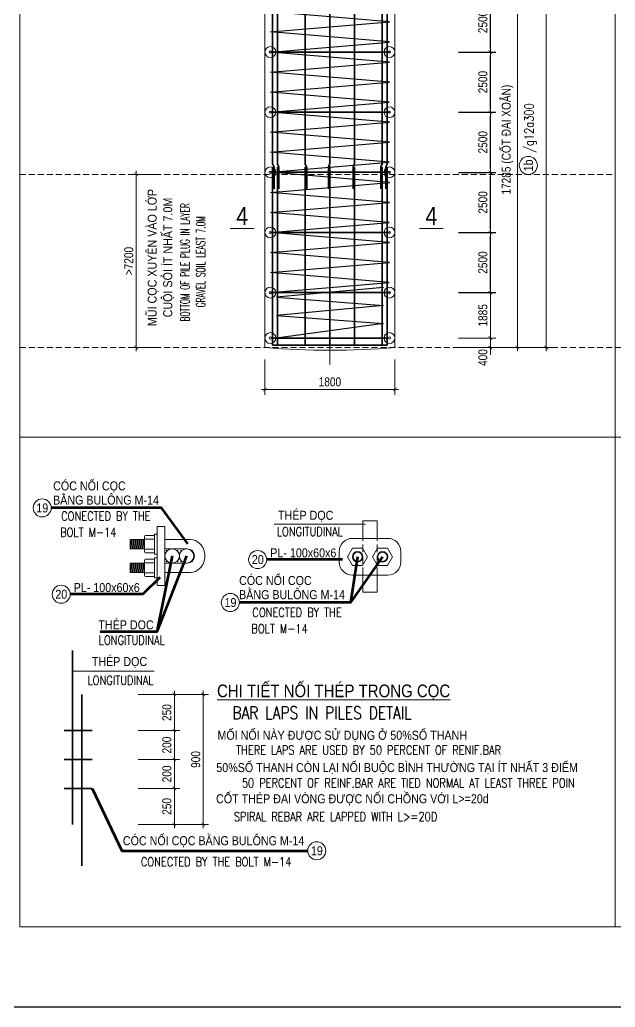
# Model space of a CAD drawing. Header units: millimetres. Extents: x -2123450 to -961021, y -260876 to 649159.
# Drawn here: x -1669549 to -1644785, y 428539 to 469576 of the extents above; entities that cross this region are included whole.
import ezdxf
from ezdxf.enums import TextEntityAlignment as Align

# ---------------------------------------------------------------- set-up
doc = ezdxf.new("R2010")
doc.units = ezdxf.units.MM
doc.header["$LTSCALE"] = 1000
doc.header["$MEASUREMENT"] = 0
doc.header["$PDMODE"] = 66
for name, pattern in [('CENTER2', [1.125, 0.75, -0.125, 0.125, -0.125]), ('HIDDEN', [0.375, 0.25, -0.125]), ('HIDDEN2', [4.7625, 3.175, -1.5875])]:
    doc.linetypes.add(name, pattern=pattern)
doc.layers.get('DEFPOINTS').update_dxf_attribs({"linetype": 'CONTINUOUS'})
for name, color, linetype in [('03BORER', 3, 'CONTINUOUS'), ('NDC_S_REBAR DES.', 2, 'CONTINUOUS'), ('TEXT', 7, 'CONTINUOUS')]:
    doc.layers.add(name, color=color, linetype=linetype)
for name, color, linetype, lineweight in [('NDC_S_AXIS', 5, 'CENTER2', 15), ('NDC_S_CONTINUOUS', 3, 'CONTINUOUS', 20), ('NDC_S_DIM', 1, 'CONTINUOUS', 9), ('NDC_S_FOUNDATION NAME', 7, 'CONTINUOUS', 20), ('NDC_S_HATCH MATERIAL', 8, 'CONTINUOUS', 13), ('NDC_S_HIDDEN', 9, 'HIDDEN2', 20), ('NDC_S_LEADER', 1, 'CONTINUOUS', 9), ('NDC_S_REBAR', 4, 'CONTINUOUS', 35), ('NDC_S_REBAR NO.', 7, 'CONTINUOUS', 20), ('NDC_S_REBAR NO. BOX', 1, 'CONTINUOUS', 9), ('NDC_S_REBAR SECTION', 6, 'CONTINUOUS', 25), ('NDC_S_STIRRUP', 2, 'CONTINUOUS', 25), ('NDC_S_VN TITLE', 6, 'CONTINUOUS', 9)]:
    doc.layers.add(name, color=color, linetype=linetype, lineweight=lineweight)
doc.styles.add('NDC_ARIAL', font='arial.ttf', dxfattribs={"width": 0.8})
doc.styles.add('NDC_ROMANS', font='romans.shx', dxfattribs={"width": 0.8, "bigfont": 'vns.shx'})
doc.styles.get("Standard").update_dxf_attribs({"font": 'romans.shx', "bigfont": 'vns.shx'})
doc.dimstyles.new('NDC_1-150', dxfattribs={"dimscale": 150, "dimtxt": 2.5, "dimasz": 1, "dimexe": 1.5, "dimexo": 0, "dimgap": 0.8, "dimtad": 1, "dimdec": 0, "dimdsep": 46, "dimtxsty": 'NDC_ARIAL', "dimblk": 'DIMMARK', "dimcen": 49999.938995, "dimdle": 1.5, "dimclrd": 1, "dimclre": 1, "dimclrt": 3, "dimadec": 0, "dimazin": 0, "dimtfac": 1, "dimtdec": 0, "dimtix": 1, "dimtmove": 2, "dimatfit": 3, "dimfxl": 1, "dimarcsym": 0})
doc.dimstyles.new('NDC_1-150(25)', dxfattribs={"dimscale": 150, "dimtxt": 2.5, "dimasz": 1, "dimexe": 1.5, "dimexo": 0, "dimgap": 0.8, "dimtad": 1, "dimdec": 0, "dimlfac": 0.166667, "dimdsep": 46, "dimtxsty": 'NDC_ARIAL', "dimblk": 'DIMMARK', "dimcen": 49999.938995, "dimdle": 1.5, "dimclrd": 1, "dimclre": 1, "dimclrt": 3, "dimadec": 0, "dimazin": 0, "dimtfac": 1, "dimtdec": 0, "dimtix": 1, "dimtmove": 2, "dimatfit": 3, "dimfxl": 1, "dimarcsym": 0})

# ---------------------------------------------------------------- blocks, each defined once
blk = doc.blocks.new('DIMMARK')
at = {"layer": 'NDC_S_DIM', "color": 1}
blk.add_line((-1.5, 0), (1, 0), dxfattribs=at)
at = {"layer": 'NDC_S_DIM', "color": 2, "const_width": 0.15}
blk.add_lwpolyline([(-0.5, -0.5), (0.5, 0.5)], dxfattribs=at)
blk = doc.blocks.new('*D1895')
at = {"layer": 'DEFPOINTS', "color": 0, "linetype": 'ByBlock', "transparency": 16777216}
for p in [(-13746, -3935), (-13746, -5135), (-12246, -5135)]:
    blk.add_point(p, dxfattribs=at)
at = {"layer": 'NDC_S_DIM', "color": 1, "linetype": 'ByBlock', "lineweight": -2, "transparency": 16777216}
for p, q in [((-13746, -3935), (-12021, -3935)), ((-12246, -4085), (-12246, -4985)), ((-13746, -5135), (-12021, -5135))]:
    blk.add_line(p, q, dxfattribs=at)
at = {"layer": 'NDC_S_DIM', "color": 1, "linetype": 'ByBlock', "lineweight": -2, "transparency": 16777216, "xscale": 150, "yscale": 150, "zscale": 150}
for p, rotation in [((-12246, -3935), 90), ((-12246, -5135), 270)]:
    blk.add_blockref('DIMMARK', p, dxfattribs=dict(at, rotation=rotation))
at = {"layer": 'NDC_S_DIM', "color": 3, "linetype": 'ByBlock', "transparency": 16777216, "insert": (-12557, -4535), "char_height": 375, "attachment_point": 5, "rotation": 90, "style": 'NDC_ARIAL'}
blk.add_mtext('200', dxfattribs=at)
blk = doc.blocks.new('*D1896')
at = {"layer": 'DEFPOINTS', "color": 0, "linetype": 'ByBlock', "transparency": 16777216}
for p in [(-13746, -1235), (-13746, -6635), (-11046, -6635)]:
    blk.add_point(p, dxfattribs=at)
at = {"layer": 'NDC_S_DIM', "color": 1, "linetype": 'ByBlock', "lineweight": -2, "transparency": 16777216}
for p, q in [((-13746, -1235), (-10821, -1235)), ((-11046, -1385), (-11046, -6485)), ((-13746, -6635), (-10821, -6635))]:
    blk.add_line(p, q, dxfattribs=at)
at = {"layer": 'NDC_S_DIM', "color": 1, "linetype": 'ByBlock', "lineweight": -2, "transparency": 16777216, "xscale": 150, "yscale": 150, "zscale": 150}
for p, rotation in [((-11046, -1235), 90), ((-11046, -6635), 270)]:
    blk.add_blockref('DIMMARK', p, dxfattribs=dict(at, rotation=rotation))
at = {"layer": 'NDC_S_DIM', "color": 3, "linetype": 'ByBlock', "transparency": 16777216, "insert": (-11357, -3935), "char_height": 375, "attachment_point": 5, "rotation": 90, "style": 'NDC_ARIAL'}
blk.add_mtext('900', dxfattribs=at)
blk = doc.blocks.new('*D1897')
at = {"layer": 'DEFPOINTS', "color": 0, "linetype": 'ByBlock', "transparency": 16777216}
for p in [(-13746, -2735), (-12246, -2735), (-13746, -3935)]:
    blk.add_point(p, dxfattribs=at)
at = {"layer": 'NDC_S_DIM', "color": 1, "linetype": 'ByBlock', "lineweight": -2, "transparency": 16777216}
for p, q in [((-13746, -2735), (-12021, -2735)), ((-12246, -3785), (-12246, -2885)), ((-13746, -3935), (-12021, -3935))]:
    blk.add_line(p, q, dxfattribs=at)
at = {"layer": 'NDC_S_DIM', "color": 1, "linetype": 'ByBlock', "lineweight": -2, "transparency": 16777216, "xscale": 150, "yscale": 150, "zscale": 150}
for p, rotation in [((-12246, -2735), 90), ((-12246, -3935), 270)]:
    blk.add_blockref('DIMMARK', p, dxfattribs=dict(at, rotation=rotation))
at = {"layer": 'NDC_S_DIM', "color": 3, "linetype": 'ByBlock', "transparency": 16777216, "insert": (-12557, -3335), "char_height": 375, "attachment_point": 5, "rotation": 90, "style": 'NDC_ARIAL'}
blk.add_mtext('200', dxfattribs=at)
blk = doc.blocks.new('*D1898')
at = {"layer": 'DEFPOINTS', "color": 0, "linetype": 'ByBlock', "transparency": 16777216}
for p in [(-13746, -1235), (-12246, -1235), (-13746, -2735)]:
    blk.add_point(p, dxfattribs=at)
at = {"layer": 'NDC_S_DIM', "color": 1, "linetype": 'ByBlock', "lineweight": -2, "transparency": 16777216}
for p, q in [((-13746, -1235), (-12021, -1235)), ((-12246, -2585), (-12246, -1385)), ((-13746, -2735), (-12021, -2735))]:
    blk.add_line(p, q, dxfattribs=at)
at = {"layer": 'NDC_S_DIM', "color": 1, "linetype": 'ByBlock', "lineweight": -2, "transparency": 16777216, "xscale": 150, "yscale": 150, "zscale": 150}
for p, rotation in [((-12246, -1235), 90), ((-12246, -2735), 270)]:
    blk.add_blockref('DIMMARK', p, dxfattribs=dict(at, rotation=rotation))
at = {"layer": 'NDC_S_DIM', "color": 3, "linetype": 'ByBlock', "transparency": 16777216, "insert": (-12557, -1985), "char_height": 375, "attachment_point": 5, "rotation": 90, "style": 'NDC_ARIAL'}
blk.add_mtext('250', dxfattribs=at)
blk = doc.blocks.new('*D1899')
at = {"layer": 'DEFPOINTS', "color": 0, "linetype": 'ByBlock', "transparency": 16777216}
for p in [(-13746, -5135), (-13746, -6635), (-12246, -6635)]:
    blk.add_point(p, dxfattribs=at)
at = {"layer": 'NDC_S_DIM', "color": 1, "linetype": 'ByBlock', "lineweight": -2, "transparency": 16777216}
for p, q in [((-13746, -5135), (-12021, -5135)), ((-12246, -5285), (-12246, -6485)), ((-13746, -6635), (-12021, -6635))]:
    blk.add_line(p, q, dxfattribs=at)
at = {"layer": 'NDC_S_DIM', "color": 1, "linetype": 'ByBlock', "lineweight": -2, "transparency": 16777216, "xscale": 150, "yscale": 150, "zscale": 150}
for p, rotation in [((-12246, -5135), 90), ((-12246, -6635), 270)]:
    blk.add_blockref('DIMMARK', p, dxfattribs=dict(at, rotation=rotation))
at = {"layer": 'NDC_S_DIM', "color": 3, "linetype": 'ByBlock', "transparency": 16777216, "insert": (-12557, -5885), "char_height": 375, "attachment_point": 5, "rotation": 90, "style": 'NDC_ARIAL'}
blk.add_mtext('250', dxfattribs=at)
blk = doc.blocks.new('*D2200')
at = {"layer": 'DEFPOINTS', "color": 0, "transparency": 16777216}
for p in [(18235, -53586), (18235, -55471), (19564, -55471)]:
    blk.add_point(p, dxfattribs=at)
at = {"layer": 'NDC_S_DIM', "color": 1, "lineweight": -2, "transparency": 16777216}
for p, q in [((18235, -53586), (19789, -53586)), ((19564, -53736), (19564, -55321)), ((18235, -55471), (19789, -55471))]:
    blk.add_line(p, q, dxfattribs=at)
at = {"layer": 'NDC_S_DIM', "color": 1, "lineweight": -2, "transparency": 16777216, "xscale": 150, "yscale": 150, "zscale": 150}
for p, rotation in [((19564, -53586), 90), ((19564, -55471), 270)]:
    blk.add_blockref('DIMMARK', p, dxfattribs=dict(at, rotation=rotation))
at = {"layer": 'NDC_S_DIM', "color": 3, "transparency": 16777216, "insert": (19253, -54528), "char_height": 375, "attachment_point": 5, "rotation": 90, "style": 'NDC_ARIAL'}
blk.add_mtext('1885', dxfattribs=at)
blk = doc.blocks.new('*D2201')
at = {"layer": 'DEFPOINTS', "color": 0, "transparency": 16777216}
for p in [(18235, -55471), (18235, -55871), (19564, -55871)]:
    blk.add_point(p, dxfattribs=at)
at = {"layer": 'NDC_S_DIM', "color": 1, "lineweight": -2, "transparency": 16777216}
for p, q in [((19564, -55321), (19564, -55171)), ((18235, -55471), (19789, -55471)), ((19564, -55471), (19564, -55871)), ((18235, -55871), (19789, -55871)), ((19564, -56021), (19564, -56171))]:
    blk.add_line(p, q, dxfattribs=at)
at = {"layer": 'NDC_S_DIM', "color": 1, "lineweight": -2, "transparency": 16777216, "xscale": 150, "yscale": 150, "zscale": 150}
for p, rotation in [((19564, -55471), 270), ((19564, -55871), 90)]:
    blk.add_blockref('DIMMARK', p, dxfattribs=dict(at, rotation=rotation))
at = {"layer": 'NDC_S_DIM', "color": 3, "transparency": 16777216, "insert": (19253, -56283), "char_height": 375, "attachment_point": 5, "rotation": 90, "style": 'NDC_ARIAL'}
blk.add_mtext('400', dxfattribs=at)
blk = doc.blocks.new('*D2203')
at = {"layer": 'DEFPOINTS', "color": 0, "transparency": 16777216}
for p in [(19435, -5571), (19435, -55871), (21889, -55871)]:
    blk.add_point(p, dxfattribs=at)
at = {"layer": 'NDC_S_DIM', "color": 1, "lineweight": -2, "transparency": 16777216}
for p, q in [((19435, -5571), (22114, -5571)), ((21889, -5721), (21889, -55721)), ((19435, -55871), (22114, -55871))]:
    blk.add_line(p, q, dxfattribs=at)
at = {"layer": 'NDC_S_DIM', "color": 1, "lineweight": -2, "transparency": 16777216, "xscale": 150, "yscale": 150, "zscale": 150}
for p, rotation in [((21889, -5571), 90), ((21889, -55871), 270)]:
    blk.add_blockref('DIMMARK', p, dxfattribs=dict(at, rotation=rotation))
at = {"layer": 'NDC_S_DIM', "color": 3, "transparency": 16777216, "insert": (21578, -30721), "char_height": 375, "attachment_point": 5, "rotation": 90, "style": 'NDC_ARIAL'}
blk.add_mtext('50300', dxfattribs=at)
blk = doc.blocks.new('*D2204')
at = {"layer": 'DEFPOINTS', "color": 0, "transparency": 16777216}
for p in [(18235, -38585), (18235, -55870), (20689, -55870)]:
    blk.add_point(p, dxfattribs=at)
at = {"layer": 'NDC_S_DIM', "color": 1, "lineweight": -2, "transparency": 16777216}
for p, q in [((18235, -38585), (20914, -38585)), ((20689, -38735), (20689, -55720)), ((18235, -55870), (20914, -55870))]:
    blk.add_line(p, q, dxfattribs=at)
at = {"layer": 'NDC_S_DIM', "color": 1, "lineweight": -2, "transparency": 16777216, "xscale": 150, "yscale": 150, "zscale": 150}
for p, rotation in [((20689, -38585), 90), ((20689, -55870), 270)]:
    blk.add_blockref('DIMMARK', p, dxfattribs=dict(at, rotation=rotation))
at = {"layer": 'NDC_S_DIM', "color": 3, "transparency": 16777216, "insert": (20279, -47227), "char_height": 375, "attachment_point": 5, "rotation": 90, "style": 'NDC_ARIAL'}
blk.add_mtext('17285 (CỐT ĐAI XOẮN)', dxfattribs=at)
blk = doc.blocks.new('*D2205')
at = {"layer": 'DEFPOINTS', "color": 0, "transparency": 16777216}
for p in [(10192, -56370), (15592, -56370), (15592, -57606)]:
    blk.add_point(p, dxfattribs=at)
at = {"layer": 'NDC_S_DIM', "color": 1, "lineweight": -2, "transparency": 16777216}
for p, q in [((10192, -56370), (10192, -57831)), ((15592, -56370), (15592, -57831)), ((10342, -57606), (15442, -57606))]:
    blk.add_line(p, q, dxfattribs=at)
at = {"layer": 'NDC_S_DIM', "color": 1, "lineweight": -2, "transparency": 16777216, "xscale": 150, "yscale": 150, "zscale": 150, "rotation": 180}
blk.add_blockref('DIMMARK', (10192, -57606), dxfattribs=at)
at = {"layer": 'NDC_S_DIM', "color": 1, "lineweight": -2, "transparency": 16777216, "xscale": 150, "yscale": 150, "zscale": 150}
blk.add_blockref('DIMMARK', (15592, -57606), dxfattribs=at)
at = {"layer": 'NDC_S_DIM', "color": 3, "transparency": 16777216, "insert": (12892, -57295), "char_height": 375, "attachment_point": 5, "style": 'NDC_ARIAL'}
blk.add_mtext('1800', dxfattribs=at)
blk = doc.blocks.new('*D2206')
at = {"layer": 'DEFPOINTS', "color": 0, "transparency": 16777216}
for p in [(5770, -48671), (4840, -55871), (5770, -55871)]:
    blk.add_point(p, dxfattribs=at)
at = {"layer": 'NDC_S_DIM', "color": 1, "lineweight": -2, "transparency": 16777216}
for p, q in [((5770, -48671), (4615, -48671)), ((4840, -48821), (4840, -55721)), ((5770, -55871), (4615, -55871))]:
    blk.add_line(p, q, dxfattribs=at)
at = {"layer": 'NDC_S_DIM', "color": 1, "lineweight": -2, "transparency": 16777216, "xscale": 150, "yscale": 150, "zscale": 150}
for p, rotation in [((4840, -48671), 90), ((4840, -55871), 270)]:
    blk.add_blockref('DIMMARK', p, dxfattribs=dict(at, rotation=rotation))
at = {"layer": 'NDC_S_DIM', "color": 3, "transparency": 16777216, "insert": (4528, -52271), "char_height": 375, "attachment_point": 5, "rotation": 90, "style": 'NDC_ARIAL'}
blk.add_mtext('>7200', dxfattribs=at)
blk = doc.blocks.new('CON KE')
at = {"layer": 'NDC_S_CONTINUOUS'}
for radius in [225, 45]:
    blk.add_circle((-285322, 378614), radius, dxfattribs=at)
blk = doc.blocks.new('*D135')
at = {"layer": 'DEFPOINTS', "color": 0, "transparency": 16777216}
for p in [(-1727342, 359547), (-1726013, 359547), (-1727342, 357047)]:
    blk.add_point(p, dxfattribs=at)
at = {"layer": 'NDC_S_DIM', "color": 1, "lineweight": -2, "transparency": 16777216}
for p, q in [((-1727342, 359547), (-1725788, 359547)), ((-1726013, 357197), (-1726013, 359397)), ((-1727342, 357047), (-1725788, 357047))]:
    blk.add_line(p, q, dxfattribs=at)
at = {"layer": 'NDC_S_DIM', "color": 1, "lineweight": -2, "transparency": 16777216, "xscale": 150, "yscale": 150, "zscale": 150}
for p, rotation in [((-1726013, 359547), 90), ((-1726013, 357047), 270)]:
    blk.add_blockref('DIMMARK', p, dxfattribs=dict(at, rotation=rotation))
at = {"layer": 'NDC_S_DIM', "color": 3, "transparency": 16777216, "insert": (-1726324, 358297), "char_height": 375, "attachment_point": 5, "rotation": 90, "style": 'NDC_ARIAL'}
blk.add_mtext('2500', dxfattribs=at)
blk = doc.blocks.new('*D136')
at = {"layer": 'DEFPOINTS', "color": 0, "transparency": 16777216}
for p in [(-1727342, 357047), (-1726013, 357047), (-1727342, 354547)]:
    blk.add_point(p, dxfattribs=at)
at = {"layer": 'NDC_S_DIM', "color": 1, "lineweight": -2, "transparency": 16777216}
for p, q in [((-1727342, 357047), (-1725788, 357047)), ((-1726013, 354697), (-1726013, 356897)), ((-1727342, 354547), (-1725788, 354547))]:
    blk.add_line(p, q, dxfattribs=at)
at = {"layer": 'NDC_S_DIM', "color": 1, "lineweight": -2, "transparency": 16777216, "xscale": 150, "yscale": 150, "zscale": 150}
for p, rotation in [((-1726013, 357047), 90), ((-1726013, 354547), 270)]:
    blk.add_blockref('DIMMARK', p, dxfattribs=dict(at, rotation=rotation))
at = {"layer": 'NDC_S_DIM', "color": 3, "transparency": 16777216, "insert": (-1726324, 355797), "char_height": 375, "attachment_point": 5, "rotation": 90, "style": 'NDC_ARIAL'}
blk.add_mtext('2500', dxfattribs=at)
blk = doc.blocks.new('*D137')
at = {"layer": 'DEFPOINTS', "color": 0, "transparency": 16777216}
for p in [(-1727342, 354547), (-1726013, 354547), (-1727342, 352047)]:
    blk.add_point(p, dxfattribs=at)
at = {"layer": 'NDC_S_DIM', "color": 1, "lineweight": -2, "transparency": 16777216}
for p, q in [((-1727342, 354547), (-1725788, 354547)), ((-1726013, 352197), (-1726013, 354397)), ((-1727342, 352047), (-1725788, 352047))]:
    blk.add_line(p, q, dxfattribs=at)
at = {"layer": 'NDC_S_DIM', "color": 1, "lineweight": -2, "transparency": 16777216, "xscale": 150, "yscale": 150, "zscale": 150}
for p, rotation in [((-1726013, 354547), 90), ((-1726013, 352047), 270)]:
    blk.add_blockref('DIMMARK', p, dxfattribs=dict(at, rotation=rotation))
at = {"layer": 'NDC_S_DIM', "color": 3, "transparency": 16777216, "insert": (-1726324, 353297), "char_height": 375, "attachment_point": 5, "rotation": 90, "style": 'NDC_ARIAL'}
blk.add_mtext('2500', dxfattribs=at)
blk = doc.blocks.new('*D138')
at = {"layer": 'DEFPOINTS', "color": 0, "transparency": 16777216}
for p in [(-1727342, 352047), (-1726013, 352047), (-1727342, 349547)]:
    blk.add_point(p, dxfattribs=at)
at = {"layer": 'NDC_S_DIM', "color": 1, "lineweight": -2, "transparency": 16777216}
for p, q in [((-1727342, 352047), (-1725788, 352047)), ((-1726013, 349697), (-1726013, 351897)), ((-1727342, 349547), (-1725788, 349547))]:
    blk.add_line(p, q, dxfattribs=at)
at = {"layer": 'NDC_S_DIM', "color": 1, "lineweight": -2, "transparency": 16777216, "xscale": 150, "yscale": 150, "zscale": 150}
for p, rotation in [((-1726013, 352047), 90), ((-1726013, 349547), 270)]:
    blk.add_blockref('DIMMARK', p, dxfattribs=dict(at, rotation=rotation))
at = {"layer": 'NDC_S_DIM', "color": 3, "transparency": 16777216, "insert": (-1726324, 350797), "char_height": 375, "attachment_point": 5, "rotation": 90, "style": 'NDC_ARIAL'}
blk.add_mtext('2500', dxfattribs=at)
blk = doc.blocks.new('*D139')
at = {"layer": 'DEFPOINTS', "color": 0, "transparency": 16777216}
for p in [(-1727342, 349547), (-1726013, 349547), (-1727342, 347047)]:
    blk.add_point(p, dxfattribs=at)
at = {"layer": 'NDC_S_DIM', "color": 1, "lineweight": -2, "transparency": 16777216}
for p, q in [((-1727342, 349547), (-1725788, 349547)), ((-1726013, 347197), (-1726013, 349397)), ((-1727342, 347047), (-1725788, 347047))]:
    blk.add_line(p, q, dxfattribs=at)
at = {"layer": 'NDC_S_DIM', "color": 1, "lineweight": -2, "transparency": 16777216, "xscale": 150, "yscale": 150, "zscale": 150}
for p, rotation in [((-1726013, 349547), 90), ((-1726013, 347047), 270)]:
    blk.add_blockref('DIMMARK', p, dxfattribs=dict(at, rotation=rotation))
at = {"layer": 'NDC_S_DIM', "color": 3, "transparency": 16777216, "insert": (-1726324, 348297), "char_height": 375, "attachment_point": 5, "rotation": 90, "style": 'NDC_ARIAL'}
blk.add_mtext('2500', dxfattribs=at)
blk = doc.blocks.new('*D140')
at = {"layer": 'DEFPOINTS', "color": 0, "transparency": 16777216}
for p in [(-1727342, 347047), (-1726013, 347047), (-1727342, 344547)]:
    blk.add_point(p, dxfattribs=at)
at = {"layer": 'NDC_S_DIM', "color": 1, "lineweight": -2, "transparency": 16777216}
for p, q in [((-1727342, 347047), (-1725788, 347047)), ((-1726013, 344697), (-1726013, 346897)), ((-1727342, 344547), (-1725788, 344547))]:
    blk.add_line(p, q, dxfattribs=at)
at = {"layer": 'NDC_S_DIM', "color": 1, "lineweight": -2, "transparency": 16777216, "xscale": 150, "yscale": 150, "zscale": 150}
for p, rotation in [((-1726013, 347047), 90), ((-1726013, 344547), 270)]:
    blk.add_blockref('DIMMARK', p, dxfattribs=dict(at, rotation=rotation))
at = {"layer": 'NDC_S_DIM', "color": 3, "transparency": 16777216, "insert": (-1726324, 345797), "char_height": 375, "attachment_point": 5, "rotation": 90, "style": 'NDC_ARIAL'}
blk.add_mtext('2500', dxfattribs=at)
blk = doc.blocks.new('CHI TIET COC D2000 TYPE 1')
at = {"layer": 'NDC_S_CONTINUOUS'}
blk.add_lwpolyline([(0, -59594), (-22969.1, -59594), (-22969.1, -79943), (0, -79943)], dxfattribs=at)
blk = doc.blocks.new('chi tiet noi coc')
at = {"layer": 'NDC_S_CONTINUOUS'}
for p, q in [((-12965.2, 3294.2), (-12965.2, 5748.8)), ((-12965.2, 5748.8), (-12637.9, 5748.8)), ((-12637.9, 3294.2), (-12637.9, 5748.8)), ((-4407.7, 5979.4), (-4407.7, 5253.7)), ((-4407.7, 5979.4), (-3807.7, 5979.4)), ((-3807.7, 5979.4), (-3807.7, 5253.7)), ((-13442.5, 5374), (-13115.2, 5374)), ((-13074.3, 4596.3), (-13074.3, 5428.5)), ((-12965.2, 5428.5), (-13074.3, 5428.5)), ((-13483.4, 5203.3), (-14079.6, 5203.3)), ((-14079.6, 4821.5), (-14079.6, 5203.3)), ((-13483.4, 4691.7), (-13483.4, 5333.1)), ((-11577.1, 5203.3), (-12637.9, 5203.3)), ((-4844, 5253.7), (-3371.3, 5253.7)), ((-13483.4, 4821.5), (-14079.6, 4821.5)), ((-13442.5, 4650.8), (-13115.2, 4650.8)), ((-12965.2, 4596.3), (-13074.3, 4596.3)), ((-11710.7, 4821.5), (-12637.9, 4821.5)), ((-12565.5, 4756.8), (-12573.2, 4749.1)), ((-12559.5, 4723.8), (-12573.2, 4737.5)), ((-12540.2, 4743), (-12553.9, 4756.8)), ((-12135.7, 4743), (-12122, 4756.8)), ((-12116.4, 4723.8), (-12102.7, 4737.5)), ((-12102.7, 4749.1), (-12110.4, 4756.8)), ((-11965.5, 4756.8), (-11973.2, 4749.1)), ((-11959.5, 4723.8), (-11973.2, 4737.5)), ((-11940.2, 4743), (-11953.9, 4756.8)), ((-11535.7, 4743), (-11522, 4756.8)), ((-11516.4, 4723.8), (-11502.7, 4737.5)), ((-11502.7, 4749.1), (-11510.4, 4756.8)), ((-5389.5, 4708.2), (-5389.5, 4271.9)), ((-2825.8, 4708.2), (-2825.8, 4271.9)), ((-14079.6, 3839.7), (-14079.6, 4221.5)), ((-13483.4, 4221.5), (-14079.6, 4221.5)), ((-13483.4, 4351.3), (-13483.4, 3709.9)), ((-13442.5, 4392.2), (-13115.2, 4392.2)), ((-13074.3, 4446.7), (-13074.3, 3614.4)), ((-12965.2, 4446.7), (-13074.3, 4446.7)), ((-11710.7, 4221.5), (-12637.9, 4221.5)), ((-12559.5, 4319.2), (-12573.2, 4305.5)), ((-12573.2, 4293.9), (-12565.5, 4286.2)), ((-12540.2, 4299.9), (-12553.9, 4286.2)), ((-12135.7, 4299.9), (-12122, 4286.2)), ((-12116.4, 4319.2), (-12102.7, 4305.5)), ((-12110.4, 4286.2), (-12102.7, 4293.9)), ((-11959.5, 4319.2), (-11973.2, 4305.5)), ((-11973.2, 4293.9), (-11965.5, 4286.2)), ((-11940.2, 4299.9), (-11953.9, 4286.2)), ((-11535.7, 4299.9), (-11522, 4286.2)), ((-11516.4, 4319.2), (-11502.7, 4305.5)), ((-11510.4, 4286.2), (-11502.7, 4293.9)), ((-13483.4, 3839.7), (-14079.6, 3839.7)), ((-11577.1, 3839.7), (-12637.9, 3839.7)), ((-4844, 3726.4), (-3371.3, 3726.4)), ((-4407.7, 3726.4), (-4407.7, 3019.1)), ((-3807.7, 3726.4), (-3807.7, 3019.1)), ((-13442.5, 3669), (-13115.2, 3669)), ((-12965.2, 3614.4), (-13074.3, 3614.4)), ((-12637.9, 3294.2), (-12965.2, 3294.2)), ((-4407.7, 3019.1), (-3807.7, 3019.1))]:
    blk.add_line(p, q, dxfattribs=at)
at = {"layer": 'NDC_S_CONTINUOUS', "elevation": 0}
for points in [[(-18668.8, 9456.5), (6089, 9456.5), (6089, -10892.5), (-18668.8, -10892.5)], [(-4834.6, 4851.6), (-4417.1, 4851.6), (-4208.3, 4490), (-4417.1, 4128.5), (-4834.6, 4128.5), (-5043.4, 4490)], [(-3380.7, 4851.6), (-3798.2, 4851.6), (-4007, 4490), (-3798.2, 4128.5), (-3380.7, 4128.5), (-3171.9, 4490)]]:
    blk.add_lwpolyline(points, close=True, dxfattribs=at)
at = {"layer": 'NDC_S_CONTINUOUS'}
for centre, radius in [((-12337.9, 4521.5), 300), ((-11737.9, 4521.5), 300), ((-4625.8, 4490), 218.2), ((-4625.8, 4490), 190.9), ((-3589.5, 4490), 218.2), ((-3589.5, 4490), 190.9)]:
    blk.add_circle(centre, radius, dxfattribs=at)
for centre, radius, start, end in [((-13442.5, 5333.1), 40.9, 90, 180), ((-13115.2, 5333.1), 40.9, 0, 90), ((-11577.1, 4657.9), 545.5, 45.58469, 90), ((-11710.7, 4521.5), 736.4, 314.41531, 45.58469), ((-4844, 4708.2), 545.5, 90, 180), ((-3371.3, 4708.2), 545.5, 0, 90), ((-13442.5, 4691.7), 40.9, 180, 270), ((-13115.2, 4691.7), 40.9, 270, 0), ((-12567.4, 4743.3), 8.18, 135, 225), ((-12559.7, 4751), 8.18, 45, 135), ((-12116.2, 4751), 8.18, 45, 135), ((-12108.5, 4743.3), 8.18, 315, 45), ((-11967.4, 4743.3), 8.18, 135, 225), ((-11959.7, 4751), 8.18, 45, 135), ((-11710.7, 4521.5), 300, 270, 90), ((-11516.2, 4751), 8.18, 45, 135), ((-11508.5, 4743.3), 8.18, 315, 45), ((-13442.5, 4351.3), 40.9, 90, 180), ((-13115.2, 4351.3), 40.9, 0, 90), ((-12567.4, 4299.7), 8.18, 135, 225), ((-12559.7, 4292), 8.18, 225, 315), ((-12116.2, 4292), 8.18, 225, 315), ((-12108.5, 4299.7), 8.18, 315, 45), ((-11967.4, 4299.7), 8.18, 135, 225), ((-11959.7, 4292), 8.18, 225, 315), ((-11516.2, 4292), 8.18, 225, 315), ((-11508.5, 4299.7), 8.18, 315, 45), ((-4844, 4271.9), 545.5, 180, 270), ((-3371.3, 4271.9), 545.5, 270, 0), ((-13442.5, 3709.9), 40.9, 180, 270), ((-13115.2, 3709.9), 40.9, 270, 0), ((-11577.1, 4385.1), 545.5, 270, 314.41531)]:
    blk.add_arc(centre, radius, start, end, dxfattribs=at)
at = {"layer": 'NDC_S_HATCH MATERIAL'}
for p, q in [((-14079.6, 4821.5), (-14025.1, 5203.3)), ((-14052.4, 4821.5), (-13997.8, 5203.3)), ((-13997.8, 4821.5), (-13943.3, 5203.3)), ((-13970.5, 4821.5), (-13916, 5203.3)), ((-13916, 4821.5), (-13861.4, 5203.3)), ((-13888.7, 4821.5), (-13834.2, 5203.3)), ((-13834.2, 4821.5), (-13779.6, 5203.3)), ((-13806.9, 4821.5), (-13752.4, 5203.3)), ((-13752.4, 4821.5), (-13697.8, 5203.3)), ((-13725.1, 4821.5), (-13670.5, 5203.3)), ((-13670.5, 4821.5), (-13616, 5203.3)), ((-13643.3, 4821.5), (-13588.7, 5203.3)), ((-13588.7, 4821.5), (-13534.2, 5203.3)), ((-13561.4, 4821.5), (-13506.9, 5203.3)), ((-13442.5, 5221.2), (-13115.2, 5221.2)), ((-13442.5, 4803.6), (-13115.2, 4803.6)), ((-14079.6, 3839.7), (-14025.1, 4221.5)), ((-14052.4, 3839.7), (-13997.8, 4221.5)), ((-13997.8, 3839.7), (-13943.3, 4221.5)), ((-13970.5, 3839.7), (-13916, 4221.5)), ((-13916, 3839.7), (-13861.4, 4221.5)), ((-13888.7, 3839.7), (-13834.2, 4221.5)), ((-13834.2, 3839.7), (-13779.6, 4221.5)), ((-13806.9, 3839.7), (-13752.4, 4221.5)), ((-13752.4, 3839.7), (-13697.8, 4221.5)), ((-13725.1, 3839.7), (-13670.5, 4221.5)), ((-13670.5, 3839.7), (-13616, 4221.5)), ((-13643.3, 3839.7), (-13588.7, 4221.5)), ((-13588.7, 3839.7), (-13534.2, 4221.5)), ((-13561.4, 3839.7), (-13506.9, 4221.5)), ((-13442.5, 4239.3), (-13115.2, 4239.3)), ((-13442.5, 3821.8), (-13115.2, 3821.8))]:
    blk.add_line(p, q, dxfattribs=at)
for centre, start, end in [((-13442.5, 5262.1), 180, 270), ((-13442.5, 5180.3), 90, 180), ((-13115.2, 5262.1), 270, 0), ((-13115.2, 5180.3), 0, 90), ((-13442.5, 4844.5), 180, 270), ((-13442.5, 4762.7), 90, 180), ((-13115.2, 4844.5), 270, 0), ((-13115.2, 4762.7), 0, 90), ((-13442.5, 4280.3), 180, 270), ((-13442.5, 4198.4), 90, 180), ((-13115.2, 4280.3), 270, 0), ((-13115.2, 4198.4), 0, 90), ((-13442.5, 3862.7), 180, 270), ((-13442.5, 3780.9), 90, 180), ((-13115.2, 3862.7), 270, 0), ((-13115.2, 3780.9), 0, 90)]:
    blk.add_arc(centre, 40.9, start, end, dxfattribs=at)
at = {"layer": 'NDC_S_HIDDEN', "ltscale": 0.1}
for p, q in [((-4407.7, 3726.4), (-4407.7, 5253.7)), ((-3807.7, 3726.4), (-3807.7, 5253.7))]:
    blk.add_line(p, q, dxfattribs=at)
at = {"layer": 'NDC_S_LEADER'}
for p, q in [((-4293.7, 5840.6), (-8094.8, 5840.6)), ((-16484.4, -266.7), (-13078.3, -266.7))]:
    blk.add_line(p, q, dxfattribs=at)
at = {"layer": 'NDC_S_LEADER', "lineweight": 100}
blk.add_line((-5254.4, 4372.5), (-8405.4, 4372.5), dxfattribs=at)
at = {"layer": 'NDC_S_LEADER', "lineweight": 100, "elevation": 0}
for points in [[(-11686.2, 5029.6), (-12783.8, 6519.3), (-17367.2, 6519.3)], [(-11737.9, 4521.5), (-12976.4, 1371.3), (-15329.1, 1371.3)], [(-12337.9, 4521.5), (-12976.4, 1371.3), (-15329.1, 1371.3)], [(-4625.8, 4490), (-4914.6, 2588.9), (-9542.9, 2588.9)], [(-3589.5, 4490), (-4914.6, 2588.9)], [(-12856.2, 3629.6), (-13555.2, 2931.1), (-16576.8, 2931.1)]]:
    blk.add_lwpolyline(points, dxfattribs=at)
at = {"layer": 'NDC_S_LEADER', "lineweight": 100}
blk.add_lwpolyline([(-15664.4, -5135), (-14431.3, -7728), (-6699.3, -7728)], dxfattribs=at)
at = {"layer": 'NDC_S_REBAR'}
for p, q in [((-16484.4, 593.8), (-16484.4, -6635)), ((-16096, -1235), (-16096, -8354)), ((-16822.9, -2735), (-15664.4, -2735)), ((-16822.9, -3935), (-15664.4, -3935)), ((-16822.9, -5135), (-15664.4, -5135))]:
    blk.add_line(p, q, dxfattribs=at)
at = {"layer": 'NDC_S_REBAR NO. BOX'}
for centre in [(-17742.2, 6519.3), (-8780.4, 4372.5), (-16951.8, 2931.1), (-9917.9, 2588.9), (-6324.3, -7728)]:
    blk.add_circle(centre, 375, dxfattribs=at)
at = {"layer": 'NDC_S_FOUNDATION NAME', "style": 'NDC_ARIAL', "width": 0.85}
for s, height, p in [('CÓC NỐI CỌC', 375, (-15776.8, 7449.2)), ('BẰNG BULÔNG M-14', 375, (-15086.8, 6899.2)), ('THÉP DỌC', 375, (-6782.8, 6220.6)), ('PL- 100x60x6', 375, (-6883, 4652.4)), ('CÓC NỐI CỌC', 375, (-8042.5, 3518.9)), ('PL- 100x60x6', 375, (-15057.7, 3211)), ('BẰNG BULÔNG M-14', 375, (-7352.5, 2968.9)), ('THÉP DỌC', 375, (-14254.1, 1668.6)), ('THÉP DỌC', 375, (-14527.1, 142.7)), ('%%uCHI TIẾT NỐI THÉP TRONG CỌC', 525, (-5623, -1062)), ('MỐI NỐI NÀY ĐƯỢC SỬ DỤNG Ở 50%SỐ THANH', 375, (-5263, -2913.3)), ('50%SỐ THANH CÒN LẠI NỐI BUỘC BÌNH THƯỜNG TẠI ÍT NHẤT 3 ĐIỂM', 375, (-2982.9, -4255.5)), ('CỐT THÉP ĐAI VÒNG ĐƯỢC NỐI CHỒNG VỚI L>=20d', 375, (-4840.8, -5550.6)), ('CÓC NỐI CỌC BẰNG BULÔNG M-14', 375, (-10613.7, -7293.7))]:
    blk.add_text(s, height=height, dxfattribs=at).set_placement(p, align=Align.MIDDLE)
at = {"layer": 'NDC_S_REBAR NO.', "style": 'NDC_ARIAL', "width": 0.85}
for s, p in [('19', (-17737, 6519.3)), ('20', (-8775.2, 4372.5)), ('20', (-16946.6, 2931.1)), ('19', (-9912.7, 2588.9)), ('19', (-6319.1, -7728))]:
    blk.add_text(s, height=375, dxfattribs=at).set_placement(p, align=Align.MIDDLE_CENTER)
at = {"layer": 'TEXT', "color": 3, "linetype": 'Continuous', "ltscale": 0.8, "width": 0.8}
for s, height, p in [('CONECTED BY THE', 375, (-15094.9, 6177.9)), ('BOLT M-14', 375, (-15825.6, 5506.5)), ('LONGITUDINAL', 375, (-6610, 5536.1)), ('CONECTED BY THE', 375, (-7143.2, 2175.7)), ('BOLT M-14', 375, (-7873.8, 1504.3)), ('LONGITUDINAL', 375, (-14015.9, 1023.5)), ('LONGITUDINAL', 375, (-14482.6, -644.6)), ('BAR LAPS IN PILES DETAIL', 525, (-6107, -1992.5)), ('THERE LAPS ARE USED BY 50 PERCENT OF RENIF.BAR', 375, (-4166.9, -3544.7)), ('50 PERCENT OF REINF.BAR ARE TIED NORMAL AT LEAST THREE POIN', 375, (-2515.1, -4910.5)), ('SPIRAL REBAR ARE LAPPED WITH L>=20D', 375, (-5541.2, -6308.1)), ('CONECTED BY THE BOLT M-14', 375, (-10509.9, -8186.9))]:
    blk.add_text(s, height=height, dxfattribs=at).set_placement(p, align=Align.MIDDLE_CENTER)
at = {"layer": 'NDC_S_DIM', "linetype": 'ByBlock'}
for base, p1, p2, angle, picture, middle in [((-11045.8, -6635), (-13745.8, -1235), (-13745.8, -6635), 90, '*D1896', (-11357.3, -3935)), ((-12245.8, -1235), (-13745.8, -2735), (-13745.8, -1235), 90, '*D1898', (-12557.3, -1985)), ((-12245.8, -2735), (-13745.8, -3935), (-13745.8, -2735), 270, '*D1897', (-12557.3, -3335)), ((-12245.8, -5135), (-13745.8, -3935), (-13745.8, -5135), 90, '*D1895', (-12557.3, -4535)), ((-12245.8, -6635), (-13745.8, -5135), (-13745.8, -6635), 90, '*D1899', (-12557.3, -5885))]:
    dim = blk.add_linear_dim(base=base, p1=p1, p2=p2, angle=angle, dimstyle='NDC_1-150(25)', dxfattribs=at)
    dim.commit()
    dim.dimension.update_dxf_attribs({"geometry": picture, "text_midpoint": middle})
blk = doc.blocks.new('*U134')
at = {"layer": 'NDC_S_REBAR'}
for p, q in [((-1735159.4, 359547.3), (-1730209.4, 359547.3)), ((-1735159.4, 359547.3), (-1730209.4, 359547.3)), ((-1735159.4, 357047.3), (-1730209.4, 357047.3)), ((-1735159.4, 357047.3), (-1730209.4, 357047.3)), ((-1735159.4, 357047.3), (-1730209.4, 357047.3)), ((-1735159.4, 354547.3), (-1730209.4, 354547.3)), ((-1735159.4, 354547.3), (-1730209.4, 354547.3)), ((-1735159.4, 354547.3), (-1730209.4, 354547.3)), ((-1735159.4, 352047.3), (-1730209.4, 352047.3)), ((-1735159.4, 352047.3), (-1730209.4, 352047.3)), ((-1735159.4, 352047.3), (-1730209.4, 352047.3)), ((-1735159.4, 349547.3), (-1730209.4, 349547.3)), ((-1735159.4, 349547.3), (-1730209.4, 349547.3)), ((-1735159.4, 349547.3), (-1730209.4, 349547.3)), ((-1735159.4, 347047.3), (-1730209.4, 347047.3)), ((-1735159.4, 347047.3), (-1730209.4, 347047.3)), ((-1735159.4, 347047.3), (-1730209.4, 347047.3)), ((-1735159.4, 344547.3), (-1730209.4, 344547.3))]:
    blk.add_line(p, q, dxfattribs=at)
at = {"layer": 'NDC_S_STIRRUP'}
for points in [[(-1735159.4, 357047.3), (-1730215.4, 357462.9, 0.8498629), (-1730215.4, 357464.9), (-1735159.4, 357880.6), (-1730209.4, 358297.3), (-1735159.4, 358713.9), (-1730209.4, 359130.6), (-1735159.4, 359547.3)], [(-1735159.4, 354547.3), (-1730215.4, 354962.9, 0.8498629), (-1730215.4, 354964.9), (-1735159.4, 355380.6), (-1730209.4, 355797.3), (-1735159.4, 356213.9), (-1730209.4, 356630.6), (-1735159.4, 357047.3)], [(-1735159.4, 352047.3), (-1730215.4, 352462.9, 0.8498629), (-1730215.4, 352464.9), (-1735159.4, 352880.6), (-1730209.4, 353297.3), (-1735159.4, 353713.9), (-1730209.4, 354130.6), (-1735159.4, 354547.3)], [(-1735159.4, 349547.3), (-1730215.4, 349962.9, 0.8498629), (-1730215.4, 349964.9), (-1735159.4, 350380.6), (-1730209.4, 350797.3), (-1735159.4, 351213.9), (-1730209.4, 351630.6), (-1735159.4, 352047.3)], [(-1735159.4, 347047.3), (-1730215.4, 347462.9, 0.8498629), (-1730215.4, 347464.9), (-1735159.4, 347880.6), (-1730209.4, 348297.3), (-1735159.4, 348713.9), (-1730209.4, 349130.6), (-1735159.4, 349547.3)], [(-1735159.4, 344547.3), (-1730215.4, 344962.9, 0.8498629), (-1730215.4, 344964.9), (-1735159.4, 345380.6), (-1730209.4, 345797.3), (-1735159.4, 346213.9), (-1730209.4, 346630.6), (-1735159.4, 347047.3)]]:
    blk.add_lwpolyline(points, format="xyb", dxfattribs=at)
at = {"layer": 'NDC_S_REBAR SECTION', "xscale": -1, "rotation": 180}
for p in [(-1449837, 738161), (-1449837, 738161), (-1444887, 738161), (-1444887, 738161), (-1449837, 735661), (-1449837, 735661), (-1449837, 735661), (-1444887, 735661), (-1444887, 735661), (-1444887, 735661), (-1449837, 733161), (-1449837, 733161), (-1449837, 733161), (-1444887, 733161), (-1444887, 733161), (-1444887, 733161), (-1449837, 730661), (-1449837, 730661), (-1449837, 730661), (-1444887, 730661), (-1444887, 730661), (-1444887, 730661), (-1449837, 728161), (-1449837, 728161), (-1449837, 728161), (-1444887, 728161), (-1444887, 728161), (-1444887, 728161), (-1449837, 725661), (-1449837, 725661), (-1449837, 725661), (-1444887, 725661), (-1444887, 725661), (-1444887, 725661), (-1449837, 723161), (-1444887, 723161)]:
    blk.add_blockref('CON KE', p, dxfattribs=at)
at = {"layer": 'NDC_S_DIM'}
for base, p1, p2, picture, middle in [((-1726012.7, 359547.3), (-1727341.6, 357047.3), (-1727341.6, 359547.3), '*D135', (-1726324.2, 358297.3)), ((-1726012.7, 357047.3), (-1727341.6, 354547.3), (-1727341.6, 357047.3), '*D136', (-1726324.2, 355797.3)), ((-1726012.7, 354547.3), (-1727341.6, 352047.3), (-1727341.6, 354547.3), '*D137', (-1726324.2, 353297.3)), ((-1726012.7, 352047.3), (-1727341.6, 349547.3), (-1727341.6, 352047.3), '*D138', (-1726324.2, 350797.3)), ((-1726012.7, 349547.3), (-1727341.6, 347047.3), (-1727341.6, 349547.3), '*D139', (-1726324.2, 348297.3)), ((-1726012.7, 347047.3), (-1727341.6, 344547.3), (-1727341.6, 347047.3), '*D140', (-1726324.2, 345797.3))]:
    dim = blk.add_linear_dim(base=base, p1=p1, p2=p2, angle=90, dimstyle='NDC_1-150', dxfattribs=at)
    dim.commit()
    dim.dimension.update_dxf_attribs({"geometry": picture, "text_midpoint": middle})
blk = doc.blocks.new('COC TND2000 TYPE 1')
at = {"layer": 'NDC_S_AXIS', "ltscale": 2}
blk.add_line((12892.2, -5573.8), (12892.2, -56636.2), dxfattribs=at)
at = {"layer": 'NDC_S_CONTINUOUS'}
for p, q in [((0, 0), (0, -59594)), ((24757.8, -59594), (24757.8, -2720.8)), ((10192.2, -55870.8), (10192.2, -22795.8)), ((15592.2, -55870.8), (15592.2, -22795.8)), ((0, -59594), (47726.9, -59594))]:
    blk.add_line(p, q, dxfattribs=at)
blk.add_arc((12892.2, -22546.7), 33433.3, 265.36787, 274.63213, dxfattribs=at)
at = {"layer": 'NDC_S_HATCH MATERIAL', "linetype": 'HIDDEN'}
for p, q in [((0, -48670.8), (24757.8, -48670.8)), ((0, -55870.8), (47726.9, -55870.8))]:
    blk.add_line(p, q, dxfattribs=at)
at = {"layer": 'NDC_S_REBAR'}
for p, q in [((10509.3, -48370.8), (10509.3, -55771.8)), ((15071, -55771.8), (15071, -48370.8)), ((15275.2, -55771.8), (15275.2, -48370.8)), ((10509.3, -55471.8), (15275.2, -55471.8)), ((10509.3, -55771.8), (15275.2, -55771.8))]:
    blk.add_line(p, q, dxfattribs=at)
for points in [[(10569.3, -49270.8), (10569.3, -48376.6, 0.0954146), (10567.1, -48365.4), (10511.4, -48226.2, -0.0954146), (10509.3, -48215), (10509.3, -37670.8)], [(10773.5, -49270.8), (10773.5, -48376.6, 0.0954146), (10771.3, -48365.4), (10715.6, -48226.2, -0.0954146), (10713.5, -48215), (10713.5, -37670.8)], [(11865.5, -37670.8), (11865.5, -48215, 0.0954146), (11867.7, -48226.2), (11923.4, -48365.4, -0.0954146), (11925.5, -48376.6), (11925.5, -49270.8)], [(12892.2, -37670.8), (12892.2, -48220.8), (12834.4, -48365.4, 0.0954146), (12832.2, -48376.6), (12832.2, -49270.8)], [(13919, -37670.8), (13919, -48220.8), (13861.1, -48365.4, 0.0954146), (13859, -48376.6), (13859, -49270.8)], [(15011, -49270.8), (15011, -48376.6, -0.0954146), (15013.1, -48365.4), (15068.8, -48226.2, 0.0954146), (15071, -48215), (15071, -37670.8)], [(15215.2, -49270.8), (15215.2, -48376.6, -0.0954146), (15217.3, -48365.4), (15273.1, -48226.2, 0.0954146), (15275.2, -48215), (15275.2, -37670.8)]]:
    blk.add_lwpolyline(points, format="xyb", dxfattribs=at)
for points in [[(10713.5, -55771.8), (10713.5, -48376.6)], [(11865.5, -48370.8), (11865.5, -55771.8)], [(12892.2, -48370.8), (12892.2, -55771.8)], [(13919, -48370.8), (13919, -55771.8)]]:
    blk.add_lwpolyline(points, dxfattribs=at)
at = {"layer": 'NDC_S_REBAR NO. BOX'}
blk.add_circle((21143, -48298.5), 375, dxfattribs=at)
at = {"layer": 'NDC_S_STIRRUP'}
for points in [[(15117.2, -53370.8), (10667.2, -53770.8), (15117.2, -54120.8), (10667.2, -54537.5), (15117.2, -54870.8)], [(15117.2, -54870.8), (10667.2, -55471.8)]]:
    blk.add_lwpolyline(points, dxfattribs=at)
at = {"layer": '03BORER'}
blk.add_blockref('*U134', (1745576.6, -398132.4), dxfattribs=at)
at = {"layer": 'NDC_S_REBAR SECTION'}
for p in [(295739.6, -434084.5), (300689.6, -434084.5)]:
    blk.add_blockref('CON KE', p, dxfattribs=at)
at = {"layer": 'NDC_S_FOUNDATION NAME', "style": 'NDC_ARIAL', "width": 0.85}
for s, p in [('MŨI CỌC XUYÊN VÀO LỚP', (5489.3, -52124.6)), ('CUỘI SỎI ÍT NHẤT 7.0M', (6132.4, -52124.6))]:
    blk.add_text(s, height=375, rotation=90, dxfattribs=at).set_placement(p, align=Align.MIDDLE)
at = {"layer": 'NDC_S_REBAR DES.', "style": 'NDC_ROMANS', "width": 0.8}
blk.add_text('/g12a300', height=375, rotation=90, dxfattribs=at).set_placement((21199.8, -46745.1), align=Align.MIDDLE)
at = {"layer": 'NDC_S_REBAR NO.', "style": 'NDC_ARIAL', "width": 0.85}
blk.add_text('1b', height=375, rotation=90, dxfattribs=at).set_placement((21143, -48298.5), align=Align.MIDDLE_CENTER)
at = {"layer": 'NDC_S_VN TITLE', "style": 'NDC_ARIAL', "width": 0.85}
for p in [(9245.6, -50395.1), (17112.4, -50395.1)]:
    blk.add_text('%%U 4 ', height=750, dxfattribs=at).set_placement(p, align=Align.MIDDLE)
at = {"layer": 'TEXT', "color": 3, "linetype": 'Continuous', "ltscale": 0.8, "width": 0.6}
for s, p in [('BOTTOM OF PILE PLUG IN LAYER', (6868.5, -52326.7)), ('GRAVEL SOIL LEAST 7.0M ', (7518.3, -52222.2))]:
    blk.add_text(s, height=375, rotation=90, dxfattribs=at).set_placement(p, align=Align.MIDDLE_CENTER)
at = {"layer": 'NDC_S_DIM'}
for base, p1, p2, picture, middle in [((21889.1, -55870.8), (19435.2, -5570.8), (19435.2, -55870.8), '*D2203', (21577.6, -30720.8)), ((19564.1, -55470.8), (18235.2, -53586.1), (18235.2, -55470.8), '*D2200', (19252.7, -54528.4))]:
    dim = blk.add_linear_dim(base=base, p1=p1, p2=p2, angle=90, dimstyle='NDC_1-150', dxfattribs=at)
    dim.commit()
    dim.dimension.update_dxf_attribs({"geometry": picture, "text_midpoint": middle})
for base, p1, p2, text, picture, middle in [((20689.1, -55869.8), (18235.2, -38585.1), (18235.2, -55869.8), '<> (CỐT ĐAI XOẮN)', '*D2204', (20279.3, -47227.4)), ((4839.6, -55870.8), (5770.5, -48670.8), (5770.5, -55870.8), '>7200', '*D2206', (4528.1, -52270.8))]:
    dim = blk.add_linear_dim(base=base, p1=p1, p2=p2, angle=90, text=text, dimstyle='NDC_1-150', dxfattribs=at)
    dim.commit()
    dim.dimension.update_dxf_attribs({"geometry": picture, "text_midpoint": middle})
dim = blk.add_linear_dim(base=(19564.1, -55870.8), p1=(18235.2, -55470.8), p2=(18235.2, -55870.8), angle=90, dimstyle='NDC_1-150', dxfattribs=at)
dim.commit()
dim.dimension.update_dxf_attribs({"geometry": '*D2201', "text_midpoint": (19252.7, -56282.8), "dimtype": 160})
dim = blk.add_linear_dim(base=(15592.2, -57606.3), p1=(10192.2, -56370.1), p2=(15592.2, -56370.1), dimstyle='NDC_1-150', override={"dimlfac": 0.333333}, dxfattribs=at)
dim.commit()
dim.dimension.update_dxf_attribs({"geometry": '*D2205', "text_midpoint": (12892.2, -57294.9)})

msp = doc.modelspace()

# ---------------------------------------------------------------- linework, layer by layer
at = {"layer": 'DEFPOINTS'}
msp.add_lwpolyline([(-1698145.34, 517639.38), (-1571995.34, 517639.38), (-1571995.34, 428539.38), (-1698145.34, 428539.38)], close=True, dxfattribs=at)

# ---------------------------------------------------------------- block references
at = {"layer": 'NDC_S_CONTINUOUS', "color": 1}
for name, p in [('COC TND2000 TYPE 1', (-1669543.22, 511820.66)), ('CHI TIET COC D2000 TYPE 1', (-1621816.35, 511820.66)), ('chi tiet noi coc', (-1650874.46, 442770.23))]:
    msp.add_blockref(name, p, dxfattribs=at)

doc.saveas('drawing.dxf')
